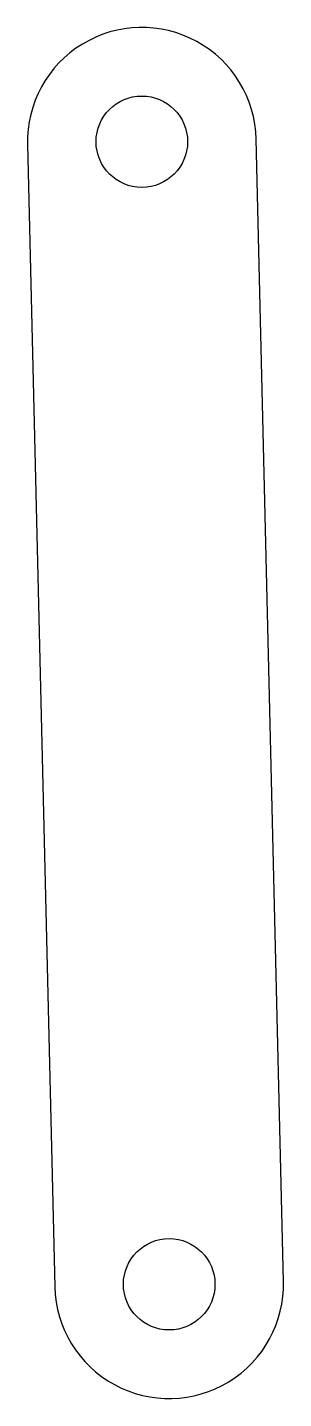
# Model space of a CAD drawing. Header units: millimetres. Extents: x 34.7 to 43.6, y -37.8 to 10.2.
import ezdxf

# ---------------------------------------------------------------- set-up
doc = ezdxf.new("R2010")
doc.units = ezdxf.units.MM
doc.layers.add('cut', color=7, linetype='Continuous')

msp = doc.modelspace()

# ---------------------------------------------------------------- linework, layer by layer
at = {"layer": 'cut'}
for p, q in [((43.611, -33.651), (42.655, 6.328)), ((34.657, 6.143), (35.613, -33.846))]:
    msp.add_line(p, q, dxfattribs=at)
for centre in [(38.656, 6.237), (39.612, -33.751)]:
    msp.add_circle(centre, 1.6, dxfattribs=at)
for centre, start, end in [((38.656, 6.237), -358.701, -178.6493), ((39.612, -33.751), -538.6493, -358.5593)]:
    msp.add_arc(centre, 4, start, end, dxfattribs=at)

doc.saveas('drawing.dxf')
